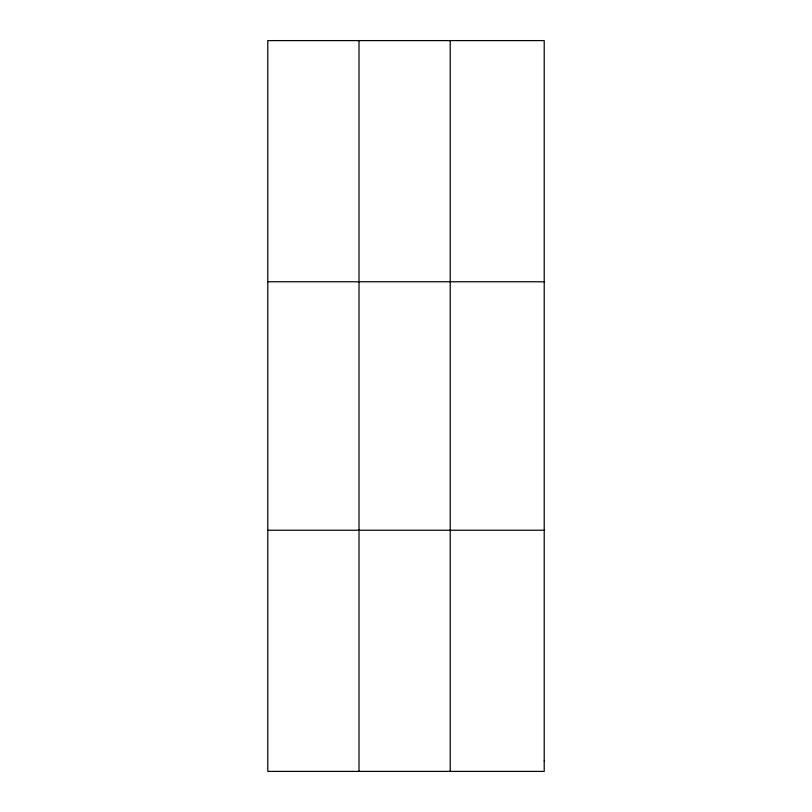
<?xml version="1.0" encoding="UTF-8"?>
<svg xmlns="http://www.w3.org/2000/svg" width="812" height="812" viewBox="0 0 812 812"><rect width="100%" height="100%" fill="white"/><g stroke="black" fill="none" stroke-linecap="round" stroke-linejoin="round"><path stroke-width="1.22" d="M359.005 771.4L359.005 40.6M450.224 771.4L450.224 40.6M267.787 281.764L544.213 281.764M267.787 530.236L544.213 530.236M544.213 760.915L544.213 771.4L267.787 771.4L267.787 40.6L544.213 40.6L544.213 760.915"/></g></svg>
